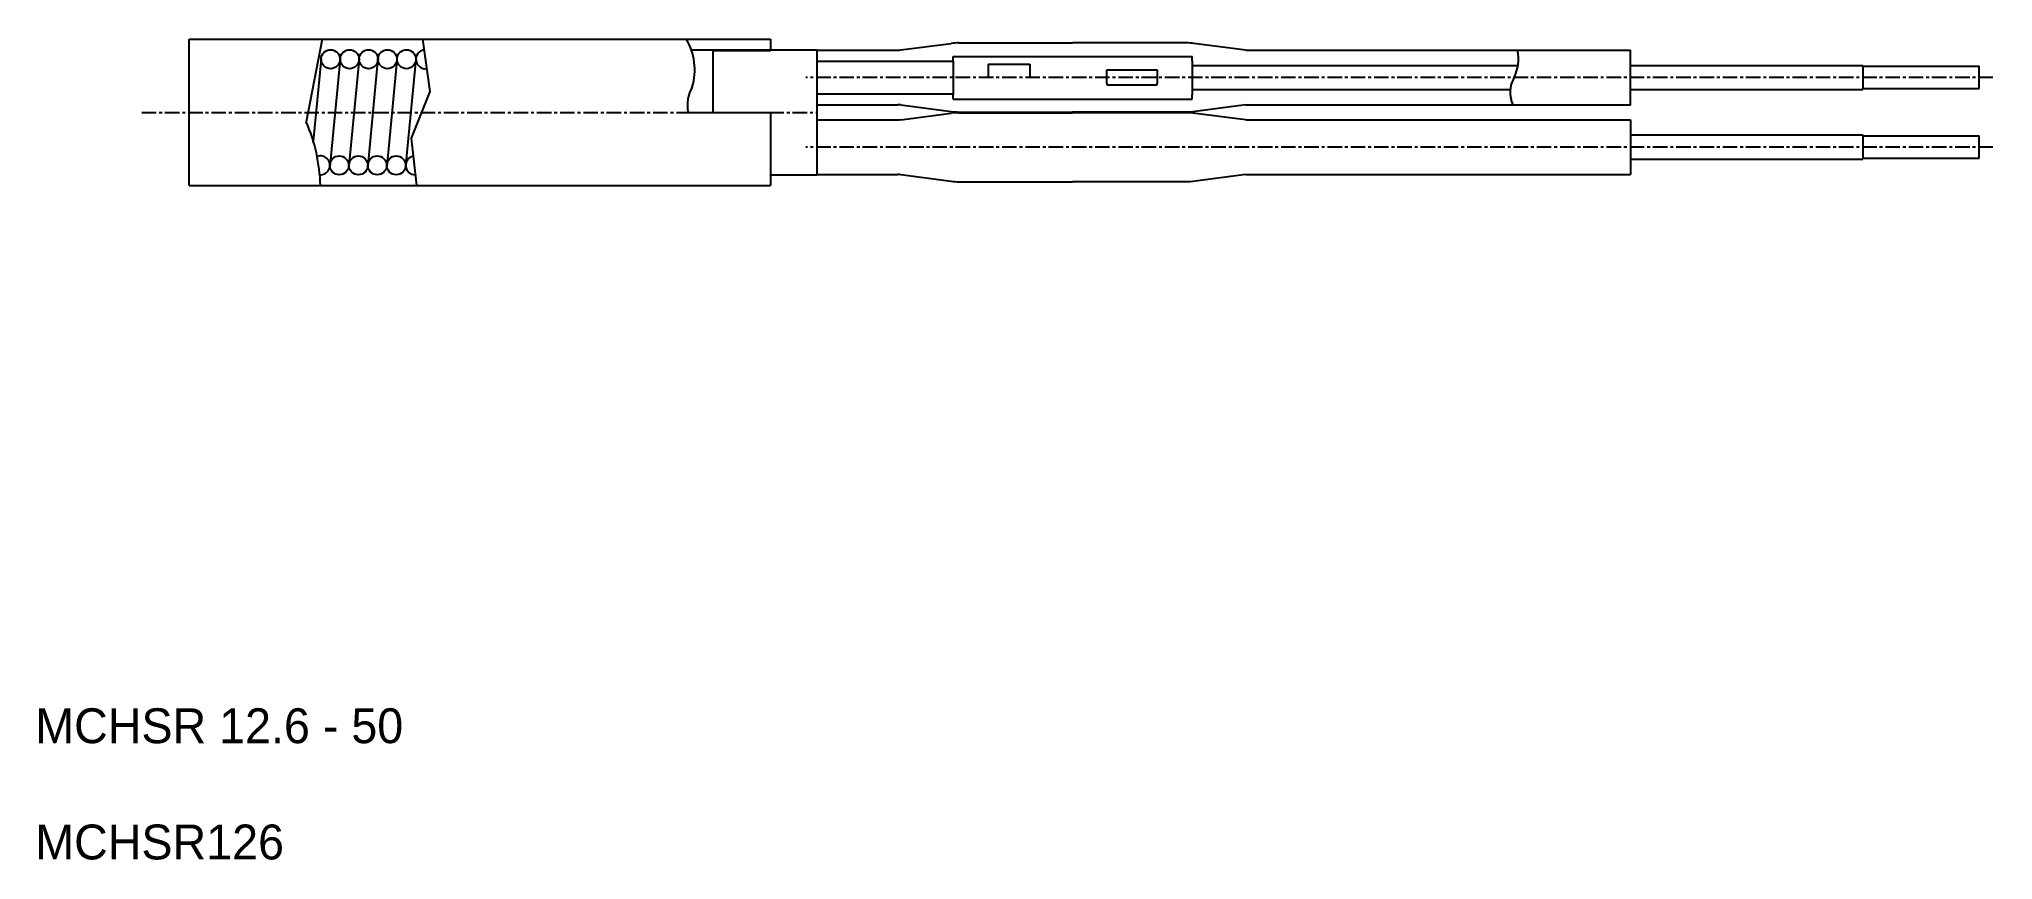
# Model space of a CAD drawing. Extents: x 0 to 168, y 0 to 71.
import ezdxf

# ---------------------------------------------------------------- set-up
doc = ezdxf.new("R2010")
doc.units = 0
doc.linetypes.add('CENTER', pattern=[2, 1.25, -0.25, 0.25, -0.25])
doc.layers.get('0').update_dxf_attribs({"linetype": 'CONTINUOUS'})
doc.layers.add('CENTER', color=1, linetype='CENTER')

msp = doc.modelspace()

# ---------------------------------------------------------------- linework, layer by layer
at = {"color": 7, "linetype": 'CONTINUOUS'}
for p, q in [((13.25, 57.97), (13.25, 70.57)), ((13.25, 70.57), (63.25, 70.57)), ((63.25, 69.66), (67.25, 69.66)), ((67.25, 69.66), (67.25, 58.89)), ((67.25, 69.63), (74.22, 69.63)), ((67.25, 69.63), (74.22, 69.63)), ((74.48, 69.64), (78.81, 70.2)), ((79.45, 70.24), (89.25, 70.24)), ((99.05, 70.24), (89.25, 70.24)), ((104.15, 69.63), (99.69, 70.2)), ((104.15, 69.63), (137.25, 69.63)), ((137.25, 64.89), (137.25, 69.63)), ((137.25, 68.31), (157.25, 68.31)), ((157.25, 68.31), (157.25, 66.23)), ((157.25, 68.23), (167.25, 68.23)), ((167.25, 66.32), (167.25, 68.23)), ((137.25, 66.23), (157.25, 66.23)), ((157.25, 66.32), (167.25, 66.32)), ((63.25, 64.27), (63.25, 57.97)), ((67.25, 64.92), (74.22, 64.92)), ((67.25, 64.92), (74.22, 64.92)), ((74.48, 64.91), (78.81, 64.35)), ((74.48, 63.64), (78.81, 64.2)), ((79.13, 64.27), (89.25, 64.27)), ((79.13, 64.27), (89.25, 64.27)), ((79.45, 64.3), (89.25, 64.3)), ((79.45, 64.24), (89.25, 64.24)), ((99.37, 64.3), (89.25, 64.3)), ((99.37, 64.27), (89.25, 64.27)), ((99.37, 64.27), (89.25, 64.27)), ((99.37, 64.24), (89.25, 64.24)), ((104.15, 64.92), (99.37, 64.3)), ((104.15, 63.63), (99.37, 64.24)), ((104.15, 64.92), (137.25, 64.92)), ((67.25, 63.63), (74.22, 63.63)), ((67.25, 63.63), (74.22, 63.63)), ((104.15, 63.63), (137.25, 63.63)), ((137.25, 63.63), (137.25, 58.92)), ((137.25, 62.33), (157.25, 62.33)), ((157.25, 62.33), (157.25, 60.25)), ((157.25, 62.24), (167.25, 62.24)), ((167.25, 60.34), (167.25, 62.24)), ((63.25, 58.89), (67.25, 58.89)), ((67.25, 58.92), (74.22, 58.92)), ((67.25, 58.92), (74.22, 58.92)), ((74.48, 58.91), (78.81, 58.35)), ((104.15, 58.92), (99.37, 58.3)), ((104.15, 58.92), (137.25, 58.92)), ((137.25, 60.25), (157.25, 60.25)), ((157.25, 60.34), (167.25, 60.34)), ((13.25, 57.97), (63.25, 57.97)), ((79.45, 58.3), (89.25, 58.3)), ((99.37, 58.3), (89.25, 58.3))]:
    msp.add_line(p, q, dxfattribs=at)
at = {"color": 3, "linetype": 'CONTINUOUS'}
for p, q in [((24.7, 70.57), (23.31, 63.46)), ((56.44, 69.66), (63.25, 69.66)), ((58.34, 64.27), (58.34, 69.57)), ((63.25, 69.57), (58.34, 69.57)), ((63.25, 70.57), (63.25, 69.57)), ((78.98, 69.07), (99.53, 69.07)), ((78.98, 68.69), (78.98, 69.07)), ((99.53, 68.69), (99.53, 69.07)), ((24.6, 68.84), (23.92, 61.8)), ((26.23, 68.84), (25.34, 59.62)), ((27.86, 68.87), (26.98, 59.67)), ((29.49, 68.92), (28.61, 59.71)), ((31.12, 68.74), (30.24, 59.6)), ((32.75, 68.84), (31.87, 59.63)), ((67.25, 68.68), (78.98, 68.68)), ((78.98, 68.69), (78.98, 65.77)), ((81.98, 68.42), (85.58, 68.42)), ((81.98, 68.42), (81.98, 67.27)), ((85.58, 68.42), (85.58, 67.27)), ((92.19, 66.77), (92.19, 67.92)), ((92.19, 67.92), (96.53, 67.92)), ((96.53, 67.92), (96.53, 66.77)), ((99.53, 68.69), (99.53, 65.77)), ((99.53, 68.31), (127.57, 68.31)), ((67.25, 65.87), (78.98, 65.87)), ((78.98, 65.4), (78.98, 65.77)), ((92.19, 66.77), (92.19, 66.63)), ((92.19, 66.63), (96.53, 66.63)), ((96.53, 66.63), (96.53, 66.77)), ((99.53, 66.23), (126.91, 66.23)), ((99.53, 65.4), (99.53, 65.77)), ((56.17, 64.27), (63.25, 64.27)), ((78.98, 65.4), (99.53, 65.4))]:
    msp.add_line(p, q, dxfattribs=at)
msp.add_lwpolyline([(33.32, 70.57), (33.96, 66.06), (32.33, 62.04), (32.79, 57.97)], dxfattribs=at)
for centre in [(25.41, 68.84), (27.05, 68.84), (28.68, 68.84), (30.3, 68.84), (31.94, 68.84), (26.16, 59.71), (27.8, 59.71), (29.43, 59.71), (31.06, 59.71)]:
    msp.add_circle(centre, 0.814, dxfattribs=at)
for centre, radius, start, end in [((33.57, 68.84), 0.814, 98.4752, 277.8026), ((51.6, 67.94), 5.14, 343.2596, 30.8508), ((124.11, 68.84), 3.5, 332.6962, 12.8974), ((59.61, 64.86), 3.49, 152.5801, 189.5904), ((129.48, 66), 2.58, 151.2117, 204.6339), ((9.93, 57.6), 14.61, 1.4627, 23.6567), ((24.54, 59.71), 0.814, 265.2287, 110.1737), ((32.69, 59.71), 0.814, 103.3754, 269.4483)]:
    msp.add_arc(centre, radius, start, end, dxfattribs=at)
at = {"color": 7, "linetype": 'CONTINUOUS'}
for centre, radius, start, end in [((74.22, 71.63), 2, 270, 277.3803), ((79.45, 65.24), 5, 90, 97.3803), ((99.05, 65.24), 5, 82.6197, 90), ((74.22, 62.92), 2, 82.6197, 90), ((79.45, 69.3), 5, 262.6197, 270), ((79.45, 59.24), 5, 90, 97.3803), ((74.22, 65.63), 2, 270, 277.3803), ((74.22, 56.92), 2, 82.6197, 90), ((79.45, 63.3), 5, 262.6197, 270)]:
    msp.add_arc(centre, radius, start, end, dxfattribs=at)
at = {"layer": 'CENTER', "color": 1, "linetype": 'CENTER'}
for p, q in [((168.44, 67.27), (66.31, 67.27)), ((9.16, 64.27), (67.25, 64.27)), ((168.44, 61.27), (66.31, 61.27))]:
    msp.add_line(p, q, dxfattribs=at)

# ---------------------------------------------------------------- texts
at = {"color": 7, "linetype": 'CONTINUOUS'}
for s, p in [('MCHSR 12.6 - 50', (0, 10)), ('MCHSR126', (0, 0))]:
    msp.add_text(s, height=3, dxfattribs=at).set_placement(p)

doc.saveas('drawing.dxf')
